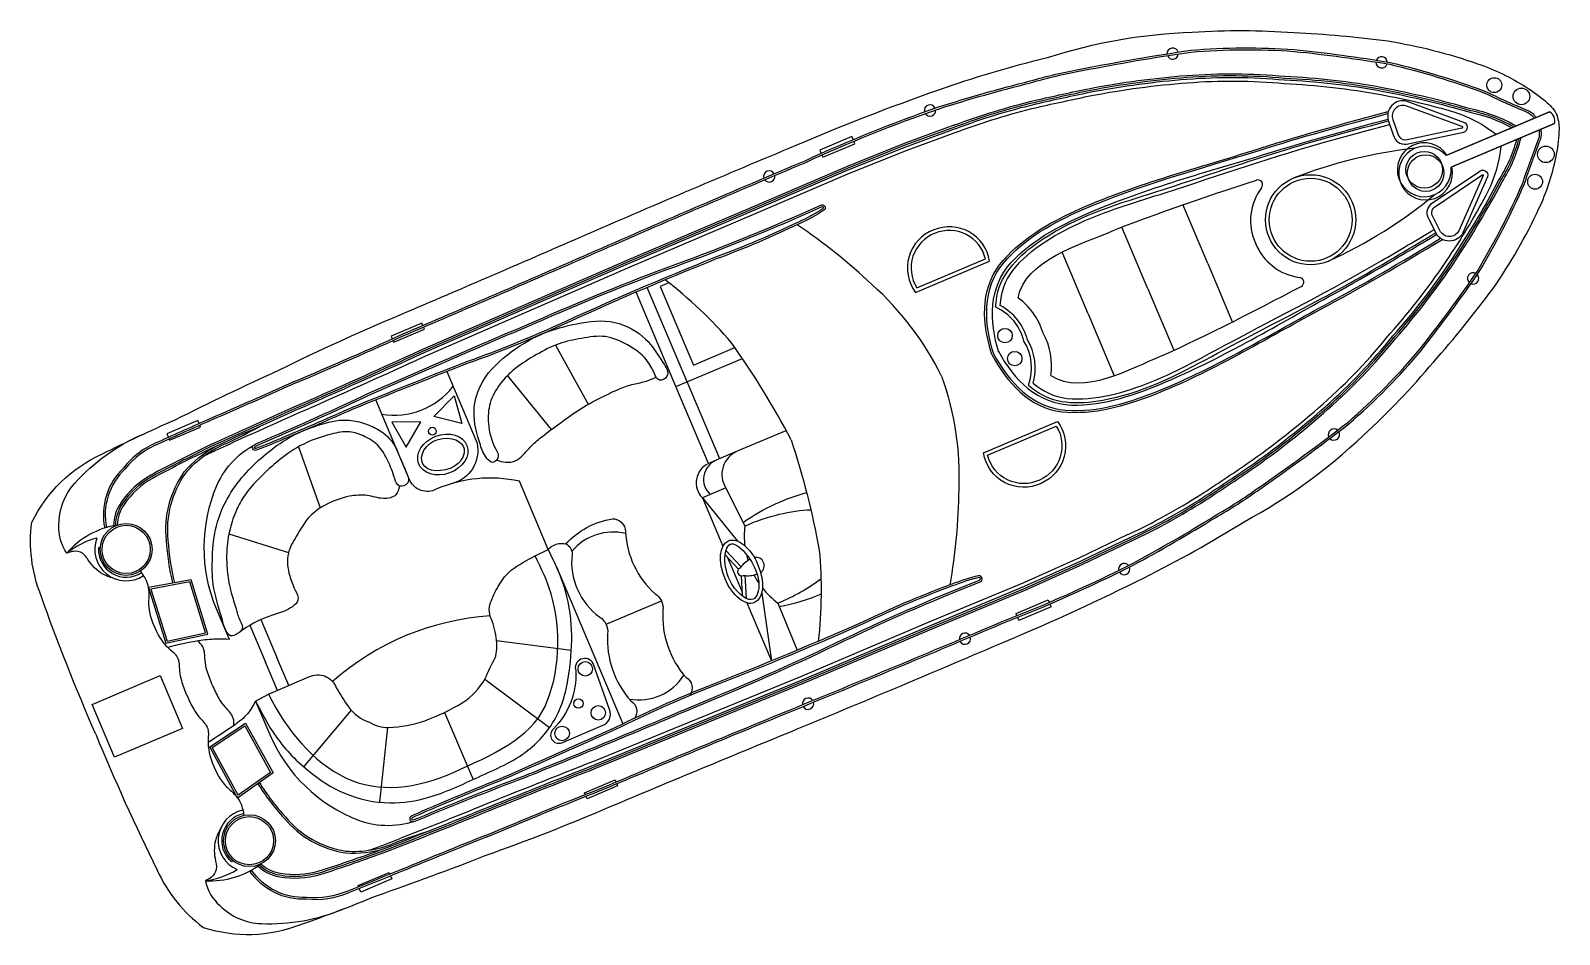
# Model space of a CAD drawing. Header units: metres. Extents: x 266585 to 279238, y 2117616 to 2127268.
# Drawn here: x 268824.7 to 268889, y 2117999.1 to 2118037.1 of the extents above; entities that cross this region are included whole.
import ezdxf

# ---------------------------------------------------------------- set-up
doc = ezdxf.new("R2010")
doc.units = ezdxf.units.M

msp = doc.modelspace()

# ---------------------------------------------------------------- linework, layer by layer
at = {"color": 30, "true_color": 0xf26722}
for p, q in [((268874.225, 2118027.316), (268873.175, 2118029.796)), ((268871.713, 2118026.253), (268870.618, 2118028.841)), ((268869.202, 2118025.19), (268868.103, 2118027.786)), ((268874.225, 2118027.316), (268875.274, 2118024.836)), ((268852.35, 2118022.337), (268850.67, 2118026.305)), ((268851.876, 2118022.137), (268850.197, 2118026.103)), ((268871.713, 2118026.253), (268872.809, 2118023.665)), ((268869.202, 2118025.19), (268870.3, 2118022.594)), ((268846.817, 2118023.884), (268848.184, 2118021.393)), ((268844.789, 2118022.594), (268846.634, 2118020.331)), ((268836.008, 2118019.606), (268836.926, 2118017.034)), ((268853.969, 2118017.878), (268852.984, 2118017.461)), ((268852.984, 2118017.461), (268853.847, 2118015.423)), ((268852.984, 2118017.461), (268854.46, 2118015.643)), ((268833.085, 2118015.951), (268835.593, 2118015.169)), ((268827.678, 2118015.356), (268827.601, 2118015.36)), ((268854.509, 2118014.456), (268853.941, 2118015.068)), ((268854.621, 2118014.56), (268853.978, 2118015.254)), ((268854.044, 2118014.957), (268854.655, 2118013.514)), ((268846.85, 2118014.567), (268849.647, 2118007.96)), ((268854.618, 2118014.197), (268854.665, 2118013.332)), ((268854.772, 2118014.205), (268854.823, 2118013.237)), ((268855.478, 2118013.46), (268855.887, 2118010.604)), ((268848.941, 2118012.144), (268851.264, 2118013.127)), ((268854.852, 2118013.048), (268855.887, 2118010.604)), ((268834.428, 2118012.343), (268835.1, 2118010.755)), ((268833.966, 2118012.105), (268834.623, 2118010.553)), ((268844.338, 2118011.469), (268847.48, 2118011.057)), ((268835.126, 2118009.364), (268834.623, 2118010.553)), ((268835.602, 2118009.569), (268835.1, 2118010.755)), ((268843.845, 2118009.845), (268846.565, 2118007.805)), ((268838.221, 2118008.537), (268836.224, 2118006.158)), ((268842.144, 2118008.438), (268843.357, 2118005.627)), ((268839.747, 2118007.811), (268839.413, 2118004.663)), ((268833.237, 2118002.223), (268833.187, 2118002.165))]:
    msp.add_line(p, q, dxfattribs=at)
for points in [[(268827.486, 2118007.531, -0.01736), (268825.175, 2118013.377, -0.12634), (268824.8, 2118016.435, -0.172899), (268827.738, 2118019.292, -0.013884), (268830.826, 2118020.74, -0.008973), (268835.216, 2118022.845, -0.01509), (268840.283, 2118025.155, 0.002245), (268848.165, 2118028.555, -0.003342), (268856.933, 2118032.286, -0.016984), (268862.88, 2118034.597, -0.024546), (268867.495, 2118035.973, -0.067942), (268873.578, 2118037.04, -0.033948), (268877.849, 2118037.018, -0.022001), (268881.799, 2118036.667, -0.042872), (268885.572, 2118035.71, -0.059514), (268887.6, 2118034.733, -0.046364), (268888.494, 2118034.068, -0.104882), (268888.912, 2118033.533, -0.104882)], [(268835.804, 2118022.333, 0.006425), (268840.612, 2118024.444, 0.002217), (268848.479, 2118027.837, -0.003368), (268857.3, 2118031.632, -0.024633), (268862.911, 2118033.891, -0.015037), (268866.761, 2118034.984, -0.025439), (268868.934, 2118035.492, -0.013843), (268873.512, 2118036.272, -0.040266), (268877.863, 2118036.304, -0.016729), (268881.894, 2118035.761, -0.029739), (268885.863, 2118034.562, 0.01525), (268887.641, 2118033.763, -0.132389), (268887.933, 2118033.559, -0.028442), (268888.025, 2118033.45, -0.028442)], [(268835.833, 2118022.263, 0.006424), (268840.643, 2118024.374, 0.002217), (268848.51, 2118027.767, -0.003368), (268857.331, 2118031.562, -0.024633), (268862.936, 2118033.818, -0.015038), (268866.781, 2118034.91, -0.025461), (268868.948, 2118035.417, -0.013839), (268873.521, 2118036.196, -0.040238), (268877.856, 2118036.227, -0.016715), (268881.879, 2118035.686, -0.029693), (268885.833, 2118034.491, 0.015234), (268887.614, 2118033.691, -0.134036), (268887.876, 2118033.508, -0.024879), (268887.952, 2118033.419, -0.024879)], [(268863.602, 2118033.134, -0.031596), (268866.981, 2118034.172, -0.004928), (268869.281, 2118034.673, -0.02844), (268873.343, 2118035.213, -0.042875), (268877.466, 2118035.182, -0.035347), (268881.556, 2118034.713, -0.024093), (268885.275, 2118033.823, -0.079837), (268887.188, 2118033.096)], [(268863.629, 2118033.063, -0.031592), (268866.998, 2118034.097, -0.004926), (268869.296, 2118034.597, -0.028436), (268873.349, 2118035.137, -0.042895), (268877.461, 2118035.106, -0.035363), (268881.541, 2118034.637, -0.024111), (268885.256, 2118033.749, -0.077658), (268887.099, 2118033.058, -0.077658)], [(268863.656, 2118032.991, -0.031588), (268867.016, 2118034.023, -0.004924), (268869.311, 2118034.522, -0.028433), (268873.355, 2118035.06, -0.042917), (268877.456, 2118035.029, -0.035379), (268881.527, 2118034.562, -0.02413), (268885.238, 2118033.674, -0.075408), (268887.01, 2118033.02, -0.075408)], [(268863.711, 2118032.847, -0.031581), (268867.051, 2118033.873, -0.00492), (268869.341, 2118034.371, -0.028426), (268873.367, 2118034.907, -0.042959), (268877.445, 2118034.876, -0.035411), (268881.499, 2118034.411, -0.028829), (268884.614, 2118033.668, -0.092336), (268886.346, 2118032.739, -0.080328)], [(268881.828, 2118033.298), (268882.027, 2118032.713, 0.382221), (268882.579, 2118032.326), (268884.916, 2118032.816, 0.786544), (268885.031, 2118033.229), (268882.611, 2118034.124, 0.616464), (268881.828, 2118033.298, 3.844907)], [(268827.486, 2118007.531, 0.01736), (268830.074, 2118001.803, 0.12634), (268832.009, 2117999.405, 0.172899), (268836.105, 2117999.526, 0.013884), (268839.294, 2118000.735, 0.008973), (268843.862, 2118002.422, 0.01509), (268849.047, 2118004.452, -0.002245), (268856.974, 2118007.745, 0.003342), (268865.757, 2118011.442, 0.016984), (268871.555, 2118014.103, 0.024546), (268875.756, 2118016.459, 0.067942), (268880.756, 2118020.083, 0.033948), (268883.713, 2118023.165, 0.022001), (268886.21, 2118026.246, 0.042872), (268888.15, 2118029.621, 0.059514), (268888.86, 2118031.757, 0.046364), (268889.005, 2118032.861, 0.104882), (268888.912, 2118033.533, 0.104882)], [(268863.602, 2118033.134), (268861.474, 2118032.351), (268859.039, 2118031.378), (268855.116, 2118029.688), (268849.713, 2118027.401), (268841.092, 2118023.635, -0.002601), (268836.431, 2118021.54, 0.004411), (268832.468, 2118019.763, 0.013009), (268829.798, 2118018.414, 0.113396), (268828.55, 2118017.27, 0.146005), (268828.234, 2118016.287, 1.595219)], [(268863.629, 2118033.062), (268861.502, 2118032.279), (268859.068, 2118031.307), (268855.146, 2118029.618), (268849.744, 2118027.331), (268841.123, 2118023.565, -0.002601), (268836.462, 2118021.47, 0.004411), (268832.5, 2118019.693, 0.013003), (268829.835, 2118018.347, 0.113337), (268828.613, 2118017.226, 0.144821), (268828.312, 2118016.302, 0.138987)], [(268863.655, 2118032.99), (268861.529, 2118032.207), (268859.097, 2118031.236), (268855.176, 2118029.547), (268849.774, 2118027.261), (268841.154, 2118023.495, -0.002601), (268836.493, 2118021.4, 0.00441), (268832.533, 2118019.624, 0.012997), (268829.872, 2118018.28, 0.113276), (268828.677, 2118017.183, 0.142458), (268828.389, 2118016.315, 0.142458)], [(268863.708, 2118032.846), (268861.584, 2118032.064), (268859.156, 2118031.095), (268855.236, 2118029.406), (268849.835, 2118027.12), (268841.217, 2118023.354, -0.002601), (268836.555, 2118021.259, 0.00441), (268832.597, 2118019.484, 0.002867), (268832.006, 2118019.201, 0.002867)], [(268843.873, 2118003.271, -0.006424), (268848.736, 2118005.254, -0.002217), (268856.648, 2118008.54, 0.003368), (268865.513, 2118012.232, 0.024633), (268871.034, 2118014.685, 0.015038), (268874.495, 2118016.686, 0.025461), (268876.368, 2118017.889, 0.013839), (268880.11, 2118020.63, 0.040238), (268883.15, 2118023.721, 0.016715), (268885.561, 2118026.986, 0.029693), (268887.456, 2118030.656, -0.015234), (268888.121, 2118032.492, 0.134036), (268888.173, 2118032.807, 0.024879), (268888.162, 2118032.924, 0.024879)], [(268843.903, 2118003.2, -0.006425), (268848.765, 2118005.183, -0.002217), (268856.678, 2118008.469, 0.003368), (268865.542, 2118012.161, 0.024633), (268871.07, 2118014.617, 0.015037), (268874.534, 2118016.62, 0.025439), (268876.412, 2118017.826, 0.013843), (268880.159, 2118020.571, 0.040266), (268883.21, 2118023.672, 0.016729), (268885.626, 2118026.945, 0.029739), (268887.528, 2118030.629, -0.01525), (268888.192, 2118032.462, 0.132389), (268888.249, 2118032.813, 0.028442), (268888.235, 2118032.955, 0.028442)], [(268870.877, 2118015.918, 0.031581), (268873.939, 2118017.602, 0.00492), (268875.89, 2118018.899, 0.028426), (268879.077, 2118021.416, 0.042959), (268881.894, 2118024.366, 0.035411), (268884.382, 2118027.6, 0.028829), (268886.017, 2118030.354, 0.092336), (268886.555, 2118032.244, 0.080328)], [(268870.942, 2118015.779, 0.031588), (268874.022, 2118017.472, 0.004924), (268875.978, 2118018.772, 0.028433), (268879.179, 2118021.301, 0.042917), (268882.011, 2118024.267, 0.035379), (268884.51, 2118027.516, 0.02413), (268886.455, 2118030.797, 0.075408), (268887.219, 2118032.525, 0.075408)], [(268870.975, 2118015.709, 0.031592), (268874.063, 2118017.408, 0.004926), (268876.021, 2118018.709, 0.028436), (268879.23, 2118021.244, 0.042895), (268882.07, 2118024.218, 0.035363), (268884.574, 2118027.473, 0.024111), (268886.522, 2118030.759, 0.077658), (268887.309, 2118032.563, 0.077658)], [(268871.008, 2118015.64, 0.031596), (268874.105, 2118017.343, 0.004928), (268876.065, 2118018.646, 0.02844), (268879.281, 2118021.186, 0.042875), (268882.128, 2118024.168, 0.035347), (268884.638, 2118027.431, 0.024093), (268886.588, 2118030.72, 0.079837), (268887.398, 2118032.601)], [(268883.812, 2118028.611), (268883.531, 2118029.161, -0.382221), (268883.637, 2118029.827), (268885.615, 2118031.164, -0.786544), (268885.992, 2118030.96), (268884.95, 2118028.599, -0.616464), (268883.812, 2118028.611, -3.844907)], [(268833.107, 2118011.511), (268832.564, 2118012.793, -0.202722), (268832.579, 2118017.986, -0.178768), (268834.347, 2118019.785, 0.010028), (268838.703, 2118021.74, -0.005356), (268845.932, 2118024.87, -0.016605), (268851.839, 2118027.263, 0.018921), (268857.958, 2118029.767, -0.925873), (268858.093, 2118029.546, -0.041202), (268857.054, 2118028.985, -0.024461), (268853.566, 2118027.501, 0.012888), (268846.858, 2118024.615, -0.019359), (268842.891, 2118023.025, 0.002375), (268838.299, 2118021.189, -0.006386), (268835.411, 2118019.939, -0.013656), (268834.243, 2118019.462, -0.862706), (268834.126, 2118019.671, 0.648089)], [(268834.169, 2118019.608, -0.016488), (268834.378, 2118019.715, 0.010023), (268838.735, 2118021.67, -0.005356), (268845.963, 2118024.8, -0.016607), (268851.865, 2118027.191, 0.018921), (268857.989, 2118029.697, 0.01143), (268857.992, 2118029.698, -0.913283), (268858.049, 2118029.609, -0.041174), (268857.022, 2118029.055, -0.024478), (268853.539, 2118027.573, 0.012889), (268846.826, 2118024.685, -0.019362), (268842.864, 2118023.097, 0.002377), (268838.269, 2118021.26, -0.006391), (268835.381, 2118020.01, -0.013664), (268834.216, 2118019.533, 0.000701), (268834.216, 2118019.533, -0.819976), (268834.169, 2118019.608, -0.819976)], [(268863.038, 2118022.581, 0.096403), (268860.121, 2118026.416, 0.040538), (268856.968, 2118028.943, 1.92312)], [(268861.949, 2118026.095), (268865.059, 2118027.412, 0.483063), (268862.708, 2118028.724, 0.50024), (268861.949, 2118026.095, 0.418424)], [(268856.715, 2118019.904, 0.033687), (268854.207, 2118023.98, 0.051879), (268851.421, 2118026.622, 1.92312)], [(268842.239, 2118022.768), (268843.513, 2118019.758, -0.406088), (268842.464, 2118018.063)], [(268863.038, 2118022.581, -0.096403), (268863.761, 2118017.817, -0.040538), (268863.381, 2118013.794, -1.92312)], [(268835.804, 2118022.333, -0.002942), (268832.311, 2118020.794, 0.002013), (268830.092, 2118019.8, 0.130442), (268828.667, 2118018.727, 0.261246), (268827.864, 2118016.187, 0.209197)], [(268835.835, 2118022.263, -0.002941), (268832.342, 2118020.724, 0.002014), (268830.122, 2118019.729, 0.130992), (268828.724, 2118018.675, 0.261832), (268827.939, 2118016.203, 0.261832)], [(268846.507, 2118015.287), (268845.292, 2118018.157, 0.158322), (268841.791, 2118017.819, -0.417676), (268840.688, 2118018.192), (268839.256, 2118021.576)], [(268864.803, 2118019.352), (268867.913, 2118020.669, -0.483063), (268867.219, 2118018.067, -0.50024), (268864.803, 2118019.352, -0.418424)], [(268826.27, 2118015.136, -0.164393), (268825.941, 2118016.296, -0.188684), (268826.613, 2118018.08, -0.10758), (268829.449, 2118020.125)], [(268830.807, 2118013.89, -0.043334), (268830.537, 2118015.679, -0.18333), (268831.269, 2118018.503, -0.123985), (268833.011, 2118019.763, 0.015377), (268834.365, 2118020.456)], [(268856.493, 2118020.281), (268854.45, 2118019.416, 0.462925), (268853.969, 2118017.878), (268854.766, 2118016.272)], [(268856.715, 2118019.904, -0.033687), (268857.896, 2118015.266, -0.051879), (268857.853, 2118011.427, -1.92312)], [(268830.732, 2118013.876, -0.043195), (268830.46, 2118015.673, -0.183415), (268831.209, 2118018.55, -0.094511), (268832.508, 2118019.612)], [(268854.45, 2118019.416), (268853.564, 2118019.041, 0.545737), (268853.315, 2118017.601, 0.282905)], [(268853.564, 2118019.041), (268853.244, 2118018.905, 0.516839), (268852.984, 2118017.461, 0.282905)], [(268847.239, 2118015.526, -0.164009), (268849.202, 2118016.584, -0.407559), (268849.758, 2118016.04, 0.20466), (268851.004, 2118013.428, -0.28657), (268851.325, 2118012.733, 0.198759), (268852.299, 2118009.907, -0.45148), (268852.459, 2118009.178, -1.463971)], [(268871.008, 2118015.64), (268868.964, 2118014.658), (268866.57, 2118013.586), (268862.626, 2118011.946), (268857.224, 2118009.659), (268848.518, 2118006.091, 0.002601), (268843.771, 2118004.203, -0.004411), (268839.735, 2118002.594, -0.013009), (268836.909, 2118001.616, -0.113396), (268835.219, 2118001.517, -0.146005), (268834.293, 2118001.974, -1.595219)], [(268870.974, 2118015.709), (268868.932, 2118014.727), (268866.54, 2118013.656), (268862.597, 2118012.016), (268857.194, 2118009.73), (268848.49, 2118006.162, 0.002601), (268843.742, 2118004.274, -0.004411), (268839.708, 2118002.666, -0.013003), (268836.886, 2118001.69, -0.113337), (268835.231, 2118001.593, -0.144821), (268834.358, 2118002.019, -0.138987)], [(268870.941, 2118015.778), (268868.899, 2118014.797), (268866.509, 2118013.727), (268862.567, 2118012.087), (268857.165, 2118009.8), (268848.461, 2118006.233, 0.002601), (268843.713, 2118004.345, -0.00441), (268839.68, 2118002.738, -0.012997), (268836.864, 2118001.763, -0.113276), (268835.244, 2118001.668, -0.142458), (268834.421, 2118002.066, -0.142458)], [(268870.875, 2118015.917), (268868.835, 2118014.936), (268866.449, 2118013.868), (268862.507, 2118012.229), (268857.106, 2118009.942), (268848.404, 2118006.376, 0.002601), (268843.655, 2118004.487, -0.00441), (268839.626, 2118002.881, -0.002867), (268839.01, 2118002.654, -0.002867)], [(268846.507, 2118015.287, -0.291269), (268847.255, 2118015.522, -0.299867), (268847.508, 2118015.088, 0.273478), (268848.681, 2118012.445, -0.28657), (268849.002, 2118011.749, 0.198759), (268849.976, 2118008.923, -0.45148), (268850.136, 2118008.195, -1.463971)], [(268834.204, 2118008.92), (268834.749, 2118009.202), (268836.45, 2118009.933, -0.448043), (268837.6, 2118009.478, 0.025561), (268838.112, 2118008.672, 0.15676), (268838.997, 2118008.025, 0.144288), (268839.789, 2118007.811, 0.079427), (268841.317, 2118008.092, 0.054179), (268842.888, 2118008.849, 0.127294), (268843.859, 2118009.869, -0.025195), (268844.275, 2118010.731, 0.112656), (268844.337, 2118011.476, 0.061652), (268844.107, 2118012.382, -0.222278), (268844.118, 2118013.148, -0.049109), (268844.449, 2118013.807, -0.09997), (268844.951, 2118014.416, -0.045992), (268845.956, 2118015.017), (268846.507, 2118015.287)], [(268834.204, 2118008.92), (268834.798, 2118007.515, 0.202722), (268838.537, 2118003.911, 0.178768), (268841.059, 2118003.928, -0.010028), (268845.495, 2118005.695, 0.005356), (268852.775, 2118008.706, 0.016605), (268858.604, 2118011.281, -0.018921), (268864.661, 2118013.931, 0.925873), (268864.596, 2118014.182, 0.041202), (268863.471, 2118013.827, 0.024461), (268859.977, 2118012.356, -0.012888), (268853.236, 2118009.548, 0.019359), (268849.333, 2118007.807, -0.002375), (268844.819, 2118005.788, 0.006386), (268841.911, 2118004.585, 0.013656), (268840.755, 2118004.079, 0.862706), (268840.824, 2118003.848, -0.648089)], [(268840.808, 2118003.924, 0.016488), (268841.031, 2118003.999, -0.010023), (268845.467, 2118005.766, 0.005356), (268852.746, 2118008.777, 0.016607), (268858.571, 2118011.35, -0.018921), (268864.633, 2118014.003, -0.01143), (268864.636, 2118014.004, 0.913283), (268864.611, 2118014.107, 0.041174), (268863.498, 2118013.755, 0.024478), (268860.01, 2118012.286, -0.012889), (268853.264, 2118009.477, 0.019362), (268849.366, 2118007.737, -0.002377), (268844.848, 2118005.717, 0.006391), (268841.94, 2118004.514, 0.013664), (268840.788, 2118004.009, -0.000701), (268840.788, 2118004.009, 0.819976), (268840.808, 2118003.924, 0.819976)], [(268834.3, 2118005.445, 0.043195), (268835.401, 2118004, 0.183415), (268837.988, 2118002.535, 0.094511), (268839.655, 2118002.728)], [(268834.363, 2118005.49, 0.043334), (268835.459, 2118004.05, 0.18333), (268837.996, 2118002.611, 0.123985), (268840.114, 2118002.984, -0.015377), (268841.554, 2118003.474)], [(268843.903, 2118003.2, 0.002942), (268840.367, 2118001.763, -0.002013), (268838.108, 2118000.863, -0.130442), (268836.346, 2118000.587, -0.261246), (268833.963, 2118001.777, -0.209197)], [(268843.874, 2118003.271, 0.002941), (268840.338, 2118001.835, -0.002014), (268838.079, 2118000.934, -0.130992), (268836.349, 2118000.663, -0.261832), (268834.027, 2118001.821, -0.261832)], [(268832.099, 2118001.366, 0.164393), (268832.703, 2118000.321, 0.188684), (268834.452, 2117999.562, 0.10758), (268837.894, 2118000.175)]]:
    msp.add_lwpolyline(points, format="xyb", dxfattribs=at)
for points in [[(268882.009, 2118033.362), (268882.212, 2118032.765, 0.383069), (268882.549, 2118032.516), (268884.911, 2118033.011, 0.853636), (268884.944, 2118033.056), (268882.551, 2118033.942, 0.613527)], [(268883.984, 2118028.697), (268883.697, 2118029.258, -0.383069), (268883.752, 2118029.673), (268885.752, 2118031.024, -0.853636), (268885.807, 2118031.017), (268884.777, 2118028.682, -0.613527)], [(268862.003, 2118026.285), (268864.883, 2118027.504, 0.460147), (268862.764, 2118028.581, 0.47706)], [(268864.977, 2118019.26), (268867.857, 2118020.479, -0.460147), (268867.155, 2118018.207, -0.47706)], [(268848.392, 2118010.501, 0.917705), (268847.664, 2118010.183, -0.209704), (268846.726, 2118007.747, 0.850912), (268847.082, 2118007.168), (268848.778, 2118007.886, 0.435659), (268849.077, 2118008.57)]]:
    msp.add_lwpolyline(points, format="xyb", close=True, dxfattribs=at)
for points in [[(268888.598, 2118033.693), (268884.245, 2118031.85)], [(268884.279, 2118031.864), (268888.598, 2118033.693)], [(268888.808, 2118033.197), (268884.455, 2118031.355)], [(268884.488, 2118031.369), (268888.808, 2118033.197)], [(268859.324, 2118032.521), (268859.272, 2118032.644), (268857.925, 2118032.073), (268857.981, 2118031.941)], [(268858.011, 2118031.87), (268858.05, 2118031.777), (268859.397, 2118032.348), (268859.354, 2118032.451)], [(268851.579, 2118026.5), (268851.211, 2118026.344), (268852.608, 2118023.043), (268854.349, 2118023.779)], [(268841.231, 2118024.709), (268841.193, 2118024.8), (268839.905, 2118024.255), (268839.951, 2118024.145)], [(268839.981, 2118024.075), (268840.011, 2118024.003), (268841.299, 2118024.548), (268841.261, 2118024.638)], [(268853.244, 2118018.905), (268851.876, 2118022.137), (268854.667, 2118023.318)], [(268853.718, 2118019.106), (268852.35, 2118022.337)], [(268831.831, 2118020.581), (268831.778, 2118020.708), (268830.475, 2118020.157), (268830.54, 2118020.002)], [(268830.57, 2118019.932), (268830.591, 2118019.883), (268831.893, 2118020.435), (268831.861, 2118020.511)], [(268856.163, 2118013.036), (268856.973, 2118011.054)], [(268866.208, 2118012.505), (268866.169, 2118012.598), (268867.516, 2118013.168), (268867.56, 2118013.066)], [(268867.589, 2118012.995), (268867.641, 2118012.873), (268866.294, 2118012.302), (268866.238, 2118012.435)], [(268848.061, 2118004.987), (268848.031, 2118005.058), (268849.319, 2118005.604), (268849.356, 2118005.514)], [(268849.386, 2118005.443), (268849.425, 2118005.352), (268848.137, 2118004.807), (268848.091, 2118004.916)], [(268838.536, 2118001.114), (268838.515, 2118001.163), (268839.818, 2118001.714), (268839.85, 2118001.638)], [(268839.88, 2118001.568), (268839.934, 2118001.44), (268838.631, 2118000.889), (268838.566, 2118001.044)]]:
    msp.add_lwpolyline(points, dxfattribs=at)
for points in [[(268841.695, 2118020.883), (268842.546, 2118021.755), (268842.875, 2118020.581)], [(268841.148, 2118020.651), (268839.929, 2118020.647), (268840.542, 2118019.594)], [(268830.437, 2118011.351), (268832.195, 2118011.735), (268831.501, 2118014.019), (268829.709, 2118013.686)], [(268830.489, 2118011.441), (268832.097, 2118011.792), (268831.448, 2118013.931), (268829.808, 2118013.627)], [(268827.337, 2118008.78), (268830.192, 2118009.989), (268831.134, 2118007.764), (268828.278, 2118006.555)], [(268832.282, 2118006.992), (268833.782, 2118007.986), (268834.939, 2118005.899), (268833.452, 2118004.843)], [(268832.383, 2118006.966), (268833.755, 2118007.876), (268834.839, 2118005.921), (268833.478, 2118004.956)]]:
    msp.add_lwpolyline(points, close=True, dxfattribs=at)
for centre, radius in [((268886.269, 2118034.808), 0.313), ((268887.41, 2118034.333), 0.349), ((268888.44, 2118031.899), 0.349), ((268883.328, 2118031.251), 0.771), ((268883.386, 2118031.113), 0.771), ((268878.553, 2118029.149), 1.896), ((268878.553, 2118029.149), 1.896), ((268878.553, 2118029.149), 1.743), ((268878.553, 2118029.149), 1.743), ((268887.988, 2118030.749), 0.313), ((268865.705, 2118024.28), 0.305), ((268866.114, 2118023.313), 0.305), ((268841.635, 2118020.262), 0.163), ((268828.766, 2118015.293), 1.09), ((268828.766, 2118015.293), 1.013), ((268848.063, 2118010.271), 0.304), ((268847.778, 2118008.811), 0.197), ((268848.612, 2118008.424), 0.304), ((268847.09, 2118007.557), 0.304), ((268833.949, 2118003.048), 1.09), ((268833.949, 2118003.048), 1.013)]:
    msp.add_circle(centre, radius, dxfattribs=at)
for centre, radius, start, end in [((268872.751, 2118036.135), 0.237, 14.55911, 182.65477), ((268872.751, 2118036.135), 0.237, 201.28984, 355.92405), ((268881.536, 2118035.768), 0.237, 3.17368, 158.31574), ((268881.536, 2118035.768), 0.237, 176.9535, 344.53592), ((268862.552, 2118033.743), 0.237, 24.26282, 194.66941), ((268862.552, 2118033.743), 0.237, 213.3283, 5.60393), ((268888.363, 2118033.301), 0.456, 346.85062, 59.0359), ((268888.363, 2118033.301), 0.456, 346.85062, 59.0359), ((268885.145, 2118012.133), 20.143, 96.27064, 111.34145), ((268883.328, 2118031.251), 1.132, 32.82723, 5.27679), ((268883.386, 2118031.113), 1.132, 40.60973, 13.05928), ((268855.796, 2118030.973), 0.237, 27.97336, 198.07248), ((268855.796, 2118030.973), 0.237, 216.73265, 9.31318), ((268876.33, 2118030.62), 0.202, 322.13786, 108.60561), ((268878.308, 2118029.12), 2.281, 142.88249, 204.6836), ((268870.925, 2118045.726), 20.143, 294.54506, 309.61587), ((268878.362, 2118028.993), 2.281, 201.20291, 263.00403), ((268878.062, 2118026.528), 0.202, 297.28091, 83.74865), ((268885.382, 2118026.683), 0.237, 61.3506, 228.93301), ((268885.382, 2118026.683), 0.237, 247.57078, 42.71283), ((268864.546, 2118023.533), 2.894, 17.21678, 53.81911), ((268864.422, 2118023.52), 2.146, 14.23172, 65.43884), ((268864.422, 2118023.52), 2.3, 14.23172, 61.98147), ((268864.771, 2118023.001), 2.894, 352.0674, 28.66974), ((268864.676, 2118022.921), 2.146, 340.44768, 31.6548), ((268864.676, 2118022.921), 2.3, 343.90505, 31.6548), ((268840.031, 2118024.054), 3.124, 260.41182, 322.29929), ((268879.531, 2118020.12), 0.237, 49.96247, 204.59668), ((268879.531, 2118020.12), 0.237, 223.23174, 31.32741), ((268828.936, 2118012.841), 3.517, 98.93892, 139.27454), ((268849.225, 2118013.779), 2.243, 76.14328, 140.34744), ((268858.292, 2118015.875), 3.548, 173.56823, 186.91925), ((268828.45, 2118012.376), 3.517, 105.06864, 128.30117), ((268828.766, 2118015.293), 1.32, 158.71584, 303.61744), ((268828.766, 2118015.293), 1.167, 176.66756, 303.61744), ((268855.576, 2118013.788), 1.241, 118.54578, 144.53864), ((268858.292, 2118015.875), 3.548, 192.89237, 197.13228), ((268855.576, 2118013.788), 1.241, 109.0587, 109.32801), ((268855.242, 2118014.613), 0.347, 303.74556, 102.09112), ((268854.63, 2118014.354), 0.166, 112.94326, 292.94326), ((268854.882, 2118015.428), 1.241, 261.34787, 288.98796), ((268858.292, 2118015.875), 3.548, 207.84575, 214.18507), ((268854.882, 2118015.428), 1.241, 296.55851, 296.82782), ((268870.714, 2118014.462), 0.237, 40.28259, 192.55822), ((268870.714, 2118014.462), 0.237, 211.21711, 21.62369), ((268858.292, 2118015.875), 3.548, 218.37745, 233.13326), ((268844.812, 2118001.358), 11.166, 93.84278, 131.31536), ((268864.022, 2118011.54), 0.237, 36.57333, 189.15386), ((268864.022, 2118011.54), 0.237, 207.81404, 17.91316), ((268850.313, 2118011.21), 2.243, 259.56771, 327.7152), ((268857.429, 2118008.807), 0.237, 34.16526, 190.41439), ((268857.429, 2118008.807), 0.237, 209.03859, 15.54106), ((268833.949, 2118003.048), 1.32, 102.26907, 247.17067), ((268833.949, 2118003.048), 1.167, 102.26907, 229.21895), ((268832.307, 2118004.877), 3.517, 266.61198, 306.94759), ((268831.635, 2118004.852), 3.517, 277.58535, 300.81788)]:
    msp.add_arc(centre, radius, start, end, dxfattribs=at)
for centre, major_axis, ratio in [((268842.075, 2118019.28), (1.017, 0.378), 0.758117), ((268854.63, 2118014.354), (0.55, -1.299), 0.533092)]:
    msp.add_ellipse(centre, major_axis=major_axis, ratio=ratio, dxfattribs=at)
for start_param, end_param in [(0.830012, 1.576846), (4.712389, 5.232342)]:
    msp.add_ellipse((268855.476, 2118014.659), major_axis=(3.815, 1.615), ratio=0.425319, start_param=start_param, end_param=end_param, dxfattribs=at)
for points, knots in [([(268865.159, 2118023.479), (268864.749, 2118024.73), (268864.646, 2118026.186), (268866.308, 2118028.313), (268867.529, 2118029.002), (268871.111, 2118030.64), (268873.587, 2118031.245), (268877.954, 2118032.652), (268879.846, 2118033.173), (268881.817, 2118033.696)], [0, 0, 0, 0, 0.0462196, 0.0462196, 0.0924392, 0.0924392, 0.1947325, 0.1947325, 0.2709084, 0.2709084, 0.2709084, 0.2709084]), ([(268865.232, 2118023.503), (268864.81, 2118024.791), (268864.755, 2118026.268), (268866.522, 2118028.387), (268867.789, 2118029.052), (268871.407, 2118030.651), (268873.888, 2118031.272), (268878.152, 2118032.626), (268879.935, 2118033.118), (268881.798, 2118033.611)], [0, 0, 0, 0, 0.0480884, 0.0480884, 0.0961768, 0.0961768, 0.1985377, 0.1985377, 0.2704106, 0.2704106, 0.2704106, 0.2704106]), ([(268865.451, 2118023.574), (268865.02, 2118024.89), (268865.027, 2118026.322), (268866.901, 2118028.378), (268868.218, 2118029.011), (268871.922, 2118030.573), (268874.458, 2118031.231), (268878.599, 2118032.511), (268880.205, 2118032.951), (268881.806, 2118033.378)], [0, 0, 0, 0, 0.0508337, 0.0508337, 0.1016674, 0.1016674, 0.2060328, 0.2060328, 0.2709084, 0.2709084, 0.2709084, 0.2709084]), ([(268865.314, 2118025.472), (268865.327, 2118025.766), (268865.521, 2118026.99), (268868.048, 2118029.118), (268872.422, 2118030.391), (268877.207, 2118032.074), (268880.484, 2118032.946), (268881.826, 2118033.304)], [0.0234044, 0.0234044, 0.0234044, 0.0234044, 0.0350942, 0.0739111, 0.138251, 0.2165713, 0.2709084, 0.2709084, 0.2709084, 0.2709084]), ([(268865.503, 2118025.55), (268865.545, 2118026.089), (268865.696, 2118026.585), (268866.743, 2118027.936), (268867.936, 2118028.615), (268870.143, 2118029.586), (268871.287, 2118029.917), (268874.737, 2118031.027), (268877.044, 2118031.83), (268880.206, 2118032.713), (268881.035, 2118032.934), (268881.866, 2118033.155)], [0.0248254, 0.0248254, 0.0248254, 0.0248254, 0.0474598, 0.0474598, 0.0949196, 0.0949196, 0.1423794, 0.1423794, 0.237299, 0.237299, 0.2709084, 0.2709084, 0.2709084, 0.2709084]), ([(268866.255, 2118025.869), (268866.543, 2118027.442), (268868.927, 2118028.121), (268871.184, 2118029.104), (268874.24, 2118030.157), (268876.27, 2118030.813)], [0.0313661, 0.0313661, 0.0313661, 0.0313661, 0.1084744, 0.1084744, 0.1920729, 0.1920729, 0.1920729, 0.1920729]), ([(268865.159, 2118023.479), (268865.772, 2118022.313), (268866.745, 2118021.226), (268869.43, 2118020.939), (268870.774, 2118021.335), (268874.444, 2118022.768), (268876.602, 2118024.124), (268880.651, 2118026.279), (268882.342, 2118027.275), (268884.09, 2118028.326)], [0, 0, 0, 0, 0.0462196, 0.0462196, 0.0924392, 0.0924392, 0.1947325, 0.1947325, 0.2709084, 0.2709084, 0.2709084, 0.2709084]), ([(268865.227, 2118023.515), (268865.858, 2118022.315), (268866.88, 2118021.247), (268869.632, 2118021.041), (268870.991, 2118021.487), (268874.658, 2118022.972), (268876.83, 2118024.321), (268880.771, 2118026.439), (268882.365, 2118027.378), (268884.016, 2118028.372)], [0, 0, 0, 0, 0.0480884, 0.0480884, 0.0961768, 0.0961768, 0.1985377, 0.1985377, 0.2704106, 0.2704106, 0.2704106, 0.2704106]), ([(268865.431, 2118023.622), (268866.075, 2118022.397), (268867.108, 2118021.405), (268869.89, 2118021.319), (268871.26, 2118021.824), (268874.96, 2118023.396), (268877.198, 2118024.759), (268880.999, 2118026.841), (268882.433, 2118027.688), (268883.854, 2118028.54)], [0, 0, 0, 0, 0.0508337, 0.0508337, 0.1016674, 0.1016674, 0.2060328, 0.2060328, 0.2709084, 0.2709084, 0.2709084, 0.2709084]), ([(268866.698, 2118022.203), (268866.918, 2118022.007), (268867.932, 2118021.294), (268871.219, 2118021.628), (268875.177, 2118023.882), (268879.716, 2118026.146), (268882.624, 2118027.891), (268883.815, 2118028.606)], [0.0234044, 0.0234044, 0.0234044, 0.0234044, 0.0350942, 0.0739111, 0.138251, 0.2165713, 0.2709084, 0.2709084, 0.2709084, 0.2709084]), ([(268866.885, 2118022.284), (268867.301, 2118021.939), (268867.763, 2118021.702), (268869.462, 2118021.513), (268870.78, 2118021.897), (268873.014, 2118022.806), (268874.047, 2118023.397), (268877.245, 2118025.101), (268879.427, 2118026.199), (268882.263, 2118027.854), (268882.999, 2118028.295), (268883.736, 2118028.738)], [0.0248254, 0.0248254, 0.0248254, 0.0248254, 0.0474598, 0.0474598, 0.0949196, 0.0949196, 0.1423794, 0.1423794, 0.237299, 0.237299, 0.2709084, 0.2709084, 0.2709084, 0.2709084]), ([(268867.638, 2118022.601), (268868.968, 2118021.713), (268871.115, 2118022.953), (268873.391, 2118023.889), (268876.275, 2118025.35), (268878.159, 2118026.351)], [0.0313661, 0.0313661, 0.0313661, 0.0313661, 0.1084744, 0.1084744, 0.1920729, 0.1920729, 0.1920729, 0.1920729]), ([(268842.949, 2118019.604), (268842.823, 2118019.942), (268842.183, 2118020.101), (268841.197, 2118019.578), (268841.043, 2118019.045), (268841.6, 2118018.502), (268842.344, 2118018.547), (268842.949, 2118019.125), (268843.024, 2118019.4), (268842.949, 2118019.604)], [0, 0, 0, 0, 1.743273, 1.743273, 3.486547, 3.486547, 5.22982, 5.22982, 6.283185, 6.283185, 6.283185, 6.283185]), ([(268855.12, 2118013.197), (268855.267, 2118013.259), (268855.39, 2118013.525), (268855.284, 2118014.686), (268854.533, 2118015.571), (268853.884, 2118015.489), (268853.793, 2118014.568), (268854.512, 2118013.342), (268854.931, 2118013.117), (268855.12, 2118013.197)], [0, 0, 0, 0, 1.031451, 1.031451, 2.992455, 2.992455, 4.95346, 4.95346, 6.283185, 6.283185, 6.283185, 6.283185]), ([(268834.749, 2118009.202), (268835.557, 2118007.642), (268836.594, 2118006.373), (268839.388, 2118005.023), (268840.987, 2118005.238), (268844.108, 2118006.628), (268845.747, 2118007.342), (268846.995, 2118010.039), (268847.073, 2118011.897), (268846.467, 2118013.963), (268846.225, 2118014.469), (268845.956, 2118015.017)], [0, 0, 0, 0, 0.0684102, 0.0684102, 0.1368204, 0.1368204, 0.2052306, 0.2052306, 0.2736407, 0.2736407, 0.2974604, 0.2974604, 0.2974604, 0.2974604]), ([(268832.382, 2118009.604), (268832.301, 2118009.805), (268832.165, 2118010.14), (268832.06, 2118010.673), (268832.079, 2118011.161), (268831.858, 2118011.369), (268831.771, 2118011.445)], [0, 0, 0, 0, 0.00840925, 0.01405459, 0.02148076, 0.02583256, 0.02583256, 0.02583256, 0.02583256]), ([(268832.382, 2118009.604), (268832.47, 2118009.406), (268832.615, 2118009.075), (268832.925, 2118008.628), (268833.289, 2118008.303), (268833.285, 2118007.999), (268833.278, 2118007.884)], [0, 0, 0, 0, 0.00840925, 0.01405459, 0.02148076, 0.02583256, 0.02583256, 0.02583256, 0.02583256])]:
    msp.add_open_spline(points, degree=3, knots=knots, dxfattribs=at)
for points in [[(268850.824, 2118022.979), (268850.96, 2118022.714), (268851.18, 2118022.402), (268851.495, 2118022.559), (268851.327, 2118023.151), (268850.6, 2118024.129), (268849.304, 2118024.832), (268847.702, 2118024.78), (268846.289, 2118024.365), (268844.774, 2118023.463), (268843.658, 2118022.169), (268843.388, 2118021.096), (268843.653, 2118019.683), (268843.932, 2118019.116), (268844.18, 2118018.947), (268844.407, 2118019.183), (268844.307, 2118019.501), (268843.994, 2118020.589), (268844.064, 2118021.441), (268844.487, 2118022.246), (268845.101, 2118022.877), (268846.019, 2118023.481), (268846.961, 2118023.938), (268847.904, 2118024.162), (268848.911, 2118024.236), (268849.842, 2118023.886), (268850.634, 2118023.263), (268850.824, 2118022.979)], [(268844.344, 2118019.051), (268844.726, 2118018.957), (268845.142, 2118019.03), (268845.699, 2118019.541), (268846.144, 2118019.952), (268846.911, 2118020.535), (268848.112, 2118021.352), (268848.787, 2118021.707), (268849.504, 2118022.044), (268850.091, 2118022.241), (268850.638, 2118022.37), (268851.042, 2118022.535)], [(268840.251, 2118017.957), (268840.102, 2118017.59), (268839.582, 2118017.435), (268838.9, 2118017.558), (268838.155, 2118017.525), (268837.137, 2118017.159), (268836.507, 2118016.697), (268835.915, 2118015.839), (268835.584, 2118015.135), (268835.64, 2118014.183), (268835.87, 2118013.586), (268835.987, 2118013.158), (268835.754, 2118012.886), (268835.081, 2118012.58), (268833.789, 2118011.99), (268833.155, 2118011.665), (268832.796, 2118012.369), (268832.428, 2118013.821), (268832.394, 2118014.978), (268832.558, 2118016.283), (268833.091, 2118017.548), (268833.821, 2118018.531), (268834.659, 2118019.32), (268835.597, 2118019.977), (268836.694, 2118020.463), (268837.884, 2118020.728), (268838.568, 2118020.65), (268839.222, 2118020.403), (268839.993, 2118019.749), (268840.26, 2118019.205), (268840.55, 2118018.515), (268840.601, 2118018.087), (268840.251, 2118017.957), (268840.059, 2118018.264), (268839.765, 2118019.021), (268839.39, 2118019.618), (268838.785, 2118020.045), (268838.157, 2118020.237), (268837.392, 2118020.14), (268836.071, 2118019.641), (268835.093, 2118018.962), (268834.284, 2118018.207), (268833.682, 2118017.475), (268833.369, 2118016.87), (268833.108, 2118016.061), (268832.99, 2118015.057), (268833.023, 2118014.312), (268833.185, 2118013.469), (268833.384, 2118012.794), (268833.543, 2118012.322), (268833.645, 2118011.959), (268833.495, 2118011.782)], [(268828.342, 2118014.042), (268827.878, 2118014.209), (268827.228, 2118014.768), (268826.927, 2118015.131), (268826.559, 2118015.211), (268826.27, 2118015.136)], [(268834.204, 2118008.92), (268835.081, 2118007.403), (268836.497, 2118005.93), (268837.939, 2118005.047), (268839.851, 2118004.638), (268841.489, 2118004.874), (268843.57, 2118005.724), (268845.655, 2118006.851), (268846.868, 2118008.309), (268847.413, 2118010.338), (268847.477, 2118012.132), (268847.08, 2118014.006), (268846.507, 2118015.287)], [(268831.322, 2118009.155), (268831.102, 2118009.762), (268831.023, 2118010.188), (268830.929, 2118010.75), (268830.586, 2118011.106), (268829.998, 2118011.95), (268829.725, 2118013.003), (268829.723, 2118013.597), (268829.635, 2118013.943), (268829.368, 2118014.384)], [(268833.107, 2118011.511), (268832.543, 2118011.518), (268831.814, 2118011.453), (268830.517, 2118011.172)], [(268831.322, 2118009.155), (268831.604, 2118008.575), (268831.855, 2118008.222), (268832.194, 2118007.763), (268832.21, 2118007.269), (268832.407, 2118006.26), (268832.973, 2118005.33), (268833.398, 2118004.916), (268833.585, 2118004.611), (268833.716, 2118004.113)], [(268834.204, 2118008.92), (268833.868, 2118008.387), (268833.314, 2118007.909), (268832.21, 2118007.174)], [(268832.756, 2118003.614), (268832.553, 2118003.165), (268832.502, 2118002.309), (268832.553, 2118001.84), (268832.355, 2118001.521), (268832.099, 2118001.366)]]:
    msp.add_spline(points, degree=3, dxfattribs=at)
for points in [[(268857.367, 2118017.668), (268856.504, 2118017.443), (268855.574, 2118017.05), (268854.706, 2118016.413)], [(268857.975, 2118013.408), (268857.437, 2118013.175), (268856.844, 2118012.988), (268856.202, 2118012.879)]]:
    msp.add_open_spline(points, degree=3, dxfattribs=at)

doc.saveas('drawing.dxf')
